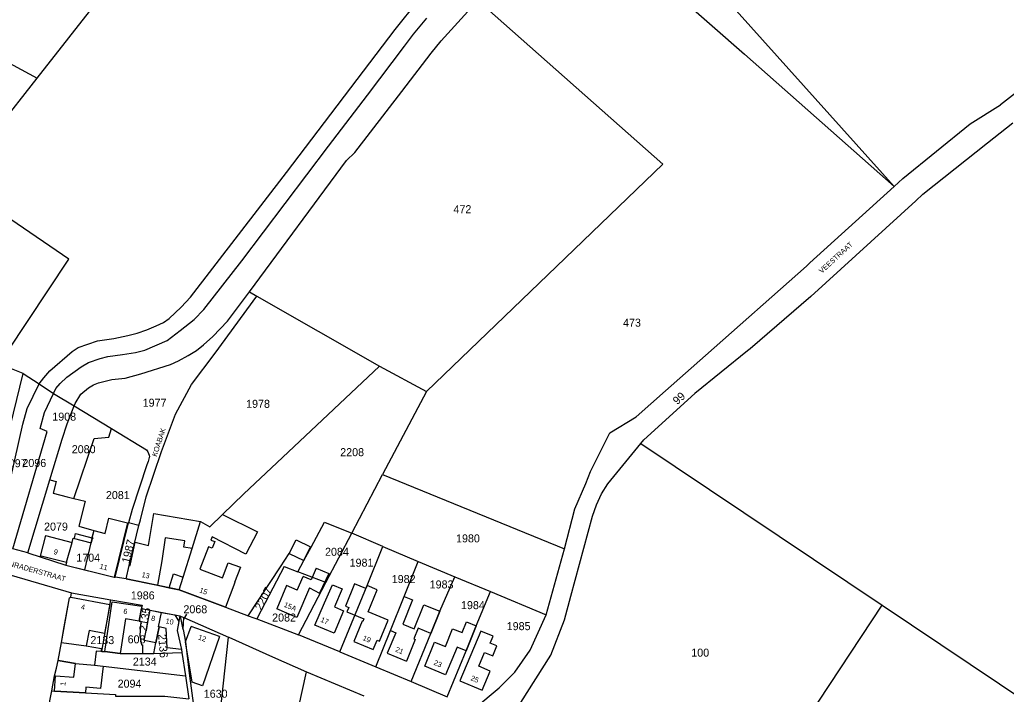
# Model space of a CAD drawing. Extents: x 191922 to 199923, y 328959 to 333350.
# Drawn here: x 194039.9 to 194372.6, y 332584.8 to 332812.5 of the extents above; entities that cross this region are included whole.
import ezdxf

# ---------------------------------------------------------------- set-up
doc = ezdxf.new("R2010")
doc.units = 0
for name, color, linetype in [('bestemmingsplangebied', 7, 'Continuous'), ('bouwvlak', 7, 'Continuous'), ('enkelbestemming', 7, 'Continuous'), ('Level 14', 7, 'Continuous'), ('Level 6', 7, 'Continuous'), ('maatvoering - maximum aantal wooneenheden', 7, 'Continuous'), ('Maatvoering_symbolen', 7, 'Continuous'), ('recreatiewoning', 7, 'Continuous')]:
    doc.layers.add(name, color=color, linetype=linetype)

msp = doc.modelspace()

# ---------------------------------------------------------------- linework, layer by layer
at = {"layer": 'bestemmingsplangebied'}
for p, q in [((194019.16, 332758.88), (194045.82, 332792.84)), ((194019.16, 332758.88), (194045.82, 332792.84)), ((194117.37, 332720.63), (194119.9, 332719.18)), ((194117.37, 332720.63), (194119.9, 332719.18)), ((194119.9, 332719.18), (194161.19, 332695.64)), ((194119.9, 332719.18), (194161.19, 332695.64)), ((194161.19, 332695.64), (194177.06, 332687.02)), ((194161.19, 332695.64), (194177.06, 332687.02)), ((194041.1, 332693.09), (194046.47, 332689.58)), ((194041.1, 332693.09), (194046.47, 332689.58)), ((194046.47, 332689.58), (194051.32, 332686.41)), ((194046.47, 332689.58), (194051.32, 332686.41)), ((194177.06, 332687.02), (194162.2, 332658.99)), ((194177.06, 332687.02), (194162.2, 332658.99)), ((194162.2, 332658.99), (194223.64, 332633.92)), ((194162.2, 332658.99), (194223.64, 332633.92)), ((194217.43, 332611.66), (194223.64, 332633.92)), ((194217.43, 332611.66), (194223.64, 332633.92))]:
    msp.add_line(p, q, dxfattribs=at)
for points in [[(193950.57, 332849.84), (193978.78, 332833.05), (193977.35, 332830.19), (194010.79, 332811.71), (194045.82, 332792.84)], [(193950.57, 332849.84), (193978.78, 332833.05), (193977.35, 332830.19), (194010.79, 332811.71), (194045.82, 332792.84)], [(194041.1, 332693.09), (194034.36, 332695.76), (194035.65, 332700.34), (194056.41, 332731.65), (194036.88, 332745.14)], [(194041.1, 332693.09), (194034.36, 332695.76), (194035.65, 332700.34), (194056.41, 332731.65), (194036.88, 332745.14)], [(194058.27, 332682.22), (194058.57, 332682.99), (194060.46, 332686.12), (194063.07, 332688.32), (194064.82, 332689.31), (194066.46, 332689.94), (194071.01, 332691.14), (194075.49, 332691.56), (194080.75, 332693.02), (194090.72, 332696.17), (194093.46, 332697.33), (194096.76, 332699.18), (194099.49, 332700.84), (194101.91, 332702.81), (194105.02, 332705.55), (194110.03, 332710.82), (194117.37, 332720.63)], [(194058.27, 332682.22), (194058.57, 332682.99), (194060.46, 332686.12), (194063.07, 332688.32), (194064.82, 332689.31), (194066.46, 332689.94), (194071.01, 332691.14), (194075.49, 332691.56), (194080.75, 332693.02), (194090.72, 332696.17), (194093.46, 332697.33), (194096.76, 332699.18), (194099.49, 332700.84), (194101.91, 332702.81), (194105.02, 332705.55), (194110.03, 332710.82), (194117.37, 332720.63)], [(194051.32, 332686.41), (194051.34, 332686.39), (194058.27, 332682.22)], [(194051.32, 332686.41), (194051.34, 332686.39), (194058.27, 332682.22)], [(194193.34, 332580.15), (194201.58, 332586.98), (194206.92, 332592.36), (194212.03, 332599.74), (194217.43, 332611.66)], [(194193.34, 332580.15), (194201.58, 332586.98), (194206.92, 332592.36), (194212.03, 332599.74), (194217.43, 332611.66)]]:
    msp.add_lwpolyline(points, dxfattribs=at)
at = {"layer": 'bouwvlak'}
msp.add_line((194096.15, 332611.87), (194095.08, 332610.24), dxfattribs=at)
at = {"layer": 'Level 6'}
for p, q in [((194045.82, 332792.84), (194124.39, 332893.16)), ((194242.08, 332859.71), (194334.84, 332756.24)), ((194229.52, 332849.19), (194284.3, 332800.88)), ((194256.81, 332763.75), (194194.4, 332818.99)), ((194284.3, 332800.88), (194334.84, 332756.24)), ((194389.85, 332798.82), (194370.64, 332783.81)), ((194389.85, 332798.82), (194370.64, 332783.81)), ((194152.94, 332767.71), (194168.82, 332788.29)), ((194366.31, 332770.92), (194374.87, 332777.73)), ((194344.54, 332753.59), (194366.31, 332770.92)), ((194220.93, 332729.23), (194256.81, 332763.75)), ((194334.84, 332756.24), (194337.79, 332758.92)), ((194334.84, 332756.24), (194337.79, 332758.92)), ((194306.43, 332730.46), (194334.84, 332756.24)), ((194306.43, 332730.46), (194334.84, 332756.24)), ((194306.66, 332719.06), (194342.17, 332751.42)), ((194342.17, 332751.42), (194344.54, 332753.59)), ((194177.06, 332687.02), (194220.93, 332729.23)), ((194306.66, 332719.06), (194286.23, 332701.39)), ((194286.23, 332701.39), (194285.4, 332700.73)), ((194285.4, 332700.73), (194267.6, 332686.35)), ((194027.24, 332636.91), (194041.1, 332693.09)), ((194247.77, 332678.53), (194257.7, 332687.29)), ((194247.77, 332678.53), (194257.7, 332687.29)), ((194267.6, 332686.35), (194250.4, 332670.75)), ((194058.27, 332682.22), (194070.85, 332674.55)), ((194238.95, 332673.14), (194247.77, 332678.53)), ((194238.95, 332673.14), (194247.77, 332678.53)), ((194031.82, 332635.51), (194040.93, 332675.98)), ((194037.63, 332633.92), (194049.12, 332673.51)), ((194235.27, 332665.9), (194238.95, 332673.14)), ((194235.27, 332665.9), (194238.95, 332673.14)), ((194238.25, 332655.88), (194249.36, 332669.48)), ((194249.36, 332669.48), (194250.4, 332670.75)), ((194249.36, 332669.48), (194330.72, 332614.88)), ((194232.43, 332660.05), (194235.27, 332665.9)), ((194232.43, 332660.05), (194235.27, 332665.9)), ((194151.9, 332639.22), (194162.2, 332658.99)), ((194230.84, 332655.97), (194232.43, 332660.05)), ((194230.84, 332655.97), (194232.43, 332660.05)), ((194042.58, 332632.58), (194050.01, 332657.19)), ((194236.1, 332652.47), (194238.25, 332655.88)), ((194234.38, 332648.83), (194236.1, 332652.47)), ((194233.1, 332645.01), (194234.38, 332648.83)), ((194225.8, 332618.01), (194233.1, 332645.01)), ((194072.13, 332624.33), (194076.63, 332642.67)), ((194080.1, 332641.78), (194076.63, 332642.67)), ((194143.18, 332622.58), (194151.9, 332639.22)), ((194162.37, 332634.71), (194151.9, 332639.22)), ((194061.82, 332626.87), (194064.02, 332635.96)), ((194042.58, 332632.58), (194037.63, 332633.92)), ((194042.58, 332632.58), (194055.41, 332628.47)), ((194127.82, 332627.9), (194130.75, 332632.36)), ((194130.75, 332632.36), (194135.72, 332629.95)), ((194135.72, 332629.95), (194138.16, 332634.54)), ((194157.06, 332621.51), (194162.37, 332634.71)), ((194162.37, 332634.71), (194174.32, 332629.69)), ((194024.42, 332628.72), (194057.4, 332619.1)), ((194055.66, 332629.42), (194055.41, 332628.47)), ((194055.41, 332628.47), (194061.82, 332626.87)), ((194133.73, 332626.21), (194135.72, 332629.95)), ((194174.32, 332629.69), (194186.6, 332624.53)), ((194061.82, 332626.87), (194071.71, 332624.38)), ((194116.95, 332611.36), (194127.82, 332627.9)), ((194129.06, 332628), (194122.72, 332615.7)), ((194129.06, 332628), (194129.07, 332628)), ((194129.07, 332628), (194133.73, 332626.21)), ((194143.18, 332622.58), (194133.73, 332626.21)), ((194071.71, 332624.38), (194072.13, 332624.33)), ((194075.84, 332623.85), (194072.13, 332624.33)), ((194075.84, 332623.85), (194086.38, 332621.64)), ((194086.38, 332621.64), (194090.35, 332620.8)), ((194133.94, 332604.94), (194143.18, 332622.58)), ((194186.6, 332624.53), (194198.62, 332619.49)), ((194057.08, 332617.61), (194057.4, 332619.1)), ((194057.4, 332619.1), (194070.66, 332616.75)), ((194090.35, 332620.8), (194093.71, 332620.1)), ((194093.71, 332620.1), (194109.26, 332614.27)), ((194147.89, 332599.13), (194157.06, 332621.51)), ((194198.62, 332619.49), (194217.43, 332611.66)), ((194067.62, 332599.31), (194070.66, 332616.75)), ((194070.66, 332616.75), (194081.19, 332614.91)), ((194122.72, 332615.7), (194119.85, 332610.27)), ((194223.62, 332609.96), (194225.8, 332618.01)), ((194286.33, 332547.49), (194330.72, 332614.88)), ((194330.72, 332614.88), (194395.7, 332571.32)), ((194080.23, 332609.55), (194081, 332613.83)), ((194081, 332613.83), (194083.87, 332613.25)), ((194083.87, 332613.25), (194087.68, 332612.5)), ((194087.68, 332612.5), (194092.24, 332611.63)), ((194092.24, 332611.63), (194093.57, 332609.42)), ((194092.24, 332611.63), (194093.95, 332611.29)), ((194109.26, 332614.27), (194116.95, 332611.36)), ((194080.23, 332609.55), (194080.69, 332609.48)), ((194080.69, 332609.48), (194080.38, 332604.71)), ((194093.95, 332611.29), (194094.13, 332611.19)), ((194094.99, 332606.71), (194094.13, 332611.19)), ((194094.13, 332611.19), (194095.24, 332610.74)), ((194094.99, 332606.71), (194095.24, 332610.74)), ((194095.24, 332610.74), (194110.36, 332604.11)), ((194116.95, 332611.36), (194118.91, 332610.62)), ((194118.91, 332610.62), (194119.85, 332610.27)), ((194119.85, 332610.27), (194133.94, 332604.94)), ((194218.98, 332598.02), (194223.62, 332609.96)), ((194147.89, 332599.13), (194133.94, 332604.94)), ((194159.96, 332594.09), (194164.93, 332606.34)), ((194171.87, 332589.11), (194178.51, 332605.39)), ((194052.9, 332596.27), (194053.99, 332602.32)), ((194053.99, 332602.32), (194062.28, 332601.23)), ((194102.97, 332537.41), (194110.36, 332604.11)), ((194067.62, 332599.31), (194067.3, 332599.33)), ((194081.31, 332598.64), (194085.13, 332598.64)), ((194085.13, 332598.64), (194094.6, 332598.91)), ((194094.44, 332599.99), (194094.6, 332598.91)), ((194094.6, 332598.91), (194095.76, 332591.04)), ((194147.89, 332599.13), (194159.96, 332594.09)), ((194184.1, 332584.01), (194190.46, 332599.48)), ((194052.9, 332596.27), (194058.71, 332595.22)), ((194125.18, 332597.49), (194136.62, 332592.38)), ((194208.89, 332582.03), (194218.98, 332598.02)), ((194133.93, 332580.21), (194136.62, 332592.38)), ((194136.62, 332592.38), (194155.91, 332584.29)), ((194159.96, 332594.09), (194171.87, 332589.11)), ((194095.76, 332591.04), (194096.96, 332583.27)), ((194171.87, 332589.11), (194184.1, 332584.01))]:
    msp.add_line(p, q, dxfattribs=at)
for points in [[(194046.47, 332689.58), (194047.98, 332691.64), (194050.01, 332694.02), (194057.54, 332700.52), (194059.64, 332701.84), (194066.12, 332704.1), (194071.6, 332704.9), (194076.37, 332705.94), (194079.56, 332706.75), (194082.74, 332707.82), (194085.88, 332709.15), (194088.4, 332710.37), (194090.32, 332711.62), (194094.4, 332715.46), (194097.54, 332718.85), (194129.82, 332760.97), (194166.54, 332809.23), (194174.28, 332818.86), (194188, 332832.86), (194224.52, 332863.29), (194279.39, 332908.98)], [(194168.82, 332788.29), (194178.67, 332801.24), (194182.05, 332805.44), (194194.4, 332818.98), (194194.4, 332818.99)], [(194051.32, 332686.41), (194052.04, 332688.05), (194053.5, 332689.76), (194055.76, 332691.85), (194060.65, 332695.33), (194063.12, 332696.81), (194066.99, 332698.18), (194069.59, 332698.84), (194074.56, 332699.54), (194079, 332700.22), (194082.14, 332701.01), (194089.62, 332704.27), (194094.03, 332707.6), (194098.69, 332711.36), (194102.02, 332714.66), (194114.82, 332731.19), (194144.05, 332769.87), (194157.24, 332787.06), (194169.67, 332803.61), (194172.76, 332807.62), (194177.17, 332813.02)], [(194337.79, 332758.92), (194360.48, 332777.42), (194370.64, 332783.81)], [(194337.79, 332758.92), (194360.48, 332777.42), (194370.64, 332783.81)], [(194117.37, 332720.63), (194150.13, 332764.95), (194152.94, 332767.71)], [(194257.7, 332687.29), (194271.17, 332699.17), (194305.24, 332729.38), (194306.43, 332730.46)], [(194257.7, 332687.29), (194271.17, 332699.17), (194305.24, 332729.38), (194306.43, 332730.46)], [(194080.1, 332641.78), (194080.59, 332643.73), (194082.59, 332651.52), (194087.66, 332666.81), (194092.49, 332679.36), (194097.83, 332689.37), (194105.76, 332700), (194119.9, 332719.18)], [(194093.71, 332620.1), (194095.06, 332624.37), (194098.07, 332634.04), (194100.85, 332643.15), (194103.97, 332641.4), (194108.29, 332645.5), (194115.51, 332652.48), (194130.44, 332666.58), (194161.19, 332695.64)], [(194040.93, 332675.98), (194042.45, 332681.34), (194046.47, 332689.58)], [(194049.12, 332673.51), (194046.79, 332674.56), (194048.24, 332679.92), (194051.32, 332686.41)], [(194050.01, 332657.19), (194054.25, 332670.92), (194055.9, 332676.07), (194058.27, 332682.22)], [(194058.12, 332650.97), (194065.03, 332671.21), (194069.94, 332671.63), (194070.85, 332674.55)], [(194070.85, 332674.55), (194082.66, 332667.33), (194083.06, 332666.69), (194083.37, 332666.13), (194083.56, 332665.53), (194083.64, 332664.95), (194083.58, 332664.76), (194083.18, 332663.45), (194082.8, 332662.26), (194077.81, 332647.19), (194076.63, 332642.67)], [(194050.01, 332657.19), (194052.17, 332656.63), (194051.18, 332652.72), (194055.92, 332651.54), (194058.12, 332650.97)], [(194223.64, 332633.92), (194227.17, 332647.42), (194230.84, 332655.97)], [(194223.64, 332633.92), (194227.17, 332647.42), (194230.84, 332655.97)], [(194058.12, 332650.97), (194061.99, 332649.98), (194059.87, 332641.55), (194064.92, 332640.08), (194064.25, 332637.41), (194064.37, 332637.38), (194064.02, 332635.96)], [(194075.84, 332623.85), (194076.79, 332628.35), (194080.1, 332641.78)], [(194138.16, 332634.54), (194142.65, 332642.99), (194151.9, 332639.22)], [(194055.66, 332629.42), (194057.55, 332636.03), (194057.93, 332637.54), (194064.02, 332635.96)], [(194164.93, 332606.34), (194169.54, 332617.83), (194174.32, 332629.69)], [(194178.51, 332605.39), (194181.56, 332612.9), (194186.6, 332624.53)], [(194190.46, 332599.48), (194193.83, 332607.98), (194198.62, 332619.49)], [(194053.99, 332602.32), (194056.72, 332617.36), (194057.08, 332617.61)], [(194081.19, 332614.91), (194081.13, 332614.57), (194081, 332613.83)], [(194085.13, 332598.64), (194085.85, 332602.17), (194086.89, 332607.58), (194086.73, 332607.63), (194087.68, 332612.5)], [(194093.57, 332609.42), (194093, 332606.36), (194094.44, 332599.99)], [(194094.99, 332606.71), (194095.79, 332602.57), (194097.13, 332591.09), (194099.24, 332575.24), (194100.99, 332558.5), (194102.18, 332542.2), (194102.97, 332537.41)], [(194080.38, 332604.71), (194080.92, 332601.5), (194081.35, 332601.49), (194081.31, 332598.64)], [(194110.36, 332604.11), (194110.41, 332604.09), (194125.18, 332597.49)], [(194062.28, 332601.23), (194067.49, 332600.3), (194067.3, 332599.33)], [(194067.62, 332599.31), (194068.58, 332599.26), (194073.79, 332598.61), (194077.31, 332598.65), (194081.31, 332598.64)], [(194050.71, 332586.01), (194051.67, 332591.11), (194052.29, 332593.65), (194052.9, 332596.27)], [(194058.71, 332595.22), (194065.12, 332594.64), (194068.04, 332594.3), (194095.76, 332591.04)], [(194050, 332580.12), (194050.1, 332582.61), (194050.71, 332586.01)], [(194050.71, 332586.01), (194051.65, 332585.89), (194062.08, 332585.33), (194072.18, 332584.82), (194072.15, 332584.17), (194088.86, 332584.24), (194096.96, 332583.27)]]:
    msp.add_lwpolyline(points, dxfattribs=at)
at = {"layer": 'recreatiewoning'}
for p, q in [((194064.84, 332639.77), (194064.92, 332640.08)), ((194120.08, 332639.7), (194116.13, 332632.1)), ((194130.75, 332632.36), (194133.08, 332637.02)), ((194133.08, 332637.02), (194138.01, 332634.61)), ((194130.75, 332632.36), (194135.68, 332629.97)), ((194135.68, 332629.97), (194138.01, 332634.61)), ((194087.85, 332629.91), (194086.38, 332621.64)), ((194139.87, 332627.36), (194138.21, 332623.45)), ((194139.87, 332627.36), (194144.1, 332625.57)), ((194144.1, 332625.57), (194141.04, 332618.97)), ((194129.91, 332621.54), (194126.58, 332613.66)), ((194133.52, 332620.01), (194129.91, 332621.54)), ((194133.52, 332620.01), (194135.47, 332624.61)), ((194138.21, 332623.45), (194135.47, 332624.61)), ((194137.63, 332620.77), (194133.4, 332610.78)), ((194137.63, 332620.77), (194141.04, 332618.97)), ((194071.02, 332616.05), (194081.13, 332614.57)), ((194139.43, 332608.22), (194142.64, 332615.75)), ((194142.64, 332615.75), (194142.74, 332615.7)), ((194133.4, 332610.78), (194126.58, 332613.66)), ((194149.13, 332612.99), (194145.92, 332605.46)), ((194161.21, 332602.77), (194164.12, 332609.91)), ((194093, 332606.36), (194094.44, 332599.99)), ((194107.3, 332604.38), (194097.75, 332607.76)), ((194145.92, 332605.46), (194139.43, 332608.22)), ((194183.53, 332591.41), (194176.49, 332594.35))]:
    msp.add_line(p, q, dxfattribs=at)
for points in [[(194076.79, 332628.35), (194077.2, 332628.34), (194078.81, 332636.22), (194083.34, 332635.09), (194085.13, 332645.81), (194100.85, 332643.15), (194103.97, 332641.4), (194108.29, 332645.5), (194120.08, 332639.7)], [(194064.92, 332640.08), (194068.68, 332639.11), (194069.99, 332644.34), (194076.22, 332642.74), (194071.71, 332624.38)], [(194048.58, 332638.49), (194046.77, 332631.43), (194047.08, 332631.35), (194047.14, 332631.57), (194055.66, 332629.42), (194055.41, 332628.47), (194071.71, 332624.38)], [(194048.58, 332638.49), (194057.55, 332636.03), (194057.93, 332637.54), (194064.02, 332635.96), (194064.37, 332637.38), (194064.25, 332637.41), (194064.84, 332639.77)], [(194058.33, 332637.57), (194058.75, 332639.09), (194064.66, 332637.48)], [(194090.35, 332620.8), (194091.71, 332625.46), (194095.06, 332624.37), (194098.07, 332634.04), (194095.27, 332634.45), (194095.59, 332636.64), (194088.96, 332637.62), (194087.85, 332629.91)], [(194116.13, 332632.1), (194104.75, 332637.95), (194104.35, 332636.91), (194105.68, 332636.41), (194104.81, 332634.14), (194103.58, 332634.61), (194100.69, 332627.02), (194108.28, 332624.15), (194110.23, 332629.24), (194114.35, 332627.8)], [(194109.26, 332614.27), (194093.71, 332620.1), (194075.84, 332623.85), (194076.79, 332628.35)], [(194114.35, 332627.8), (194112.38, 332622.54), (194112.46, 332622.52), (194109.26, 332614.27)], [(194142.74, 332615.7), (194145.34, 332621.78), (194148.6, 332620.39), (194146.01, 332614.32), (194149.13, 332612.99)], [(194164.12, 332609.91), (194157.4, 332612.7), (194160.42, 332620.11), (194157.06, 332621.51), (194156.66, 332620.54), (194152.86, 332622.12), (194149.8, 332614.63), (194150.89, 332614.17), (194150.26, 332612.64), (194155.93, 332610.27), (194155.58, 332609.41), (194155.43, 332609.47), (194152.59, 332602.66)], [(194070.24, 332615.2), (194068.46, 332605.39), (194063.28, 332606.34), (194062.28, 332601.23), (194067.49, 332600.3), (194067.3, 332599.33), (194065.72, 332599.37), (194065.12, 332594.64), (194068.04, 332594.3), (194067.19, 332586.83), (194062.22, 332587.2), (194062.08, 332585.33), (194051.65, 332585.89)], [(194054.94, 332607.57), (194056.72, 332617.36), (194057.08, 332617.61), (194070.24, 332615.2)], [(194081.13, 332614.57), (194080.23, 332609.55), (194075.59, 332610.26), (194073.79, 332598.61), (194068.58, 332599.26), (194071.02, 332616.05)], [(194164.93, 332606.34), (194169.54, 332617.83), (194172.38, 332616.67), (194169.07, 332608.5), (194172.92, 332606.91), (194176.24, 332615.08), (194181.56, 332612.9)], [(194094.44, 332599.99), (194089.58, 332600.55), (194089.32, 332607.09), (194086.89, 332607.58), (194085.85, 332602.17), (194081.89, 332602.95), (194083.87, 332613.25)], [(194083.87, 332613.25), (194093.95, 332611.29), (194093, 332606.36)], [(194181.56, 332612.9), (194178.51, 332605.39), (194174.24, 332607.15), (194172.77, 332603.54), (194173.29, 332603.33), (194170.3, 332595.98)], [(194176.49, 332594.35), (194179.77, 332602.48), (194183.46, 332600.96), (194185.9, 332606.97), (194189.09, 332605.67), (194190.56, 332609.32), (194193.83, 332607.98)], [(194052.9, 332596.27), (194053.99, 332602.32), (194054.94, 332607.57)], [(194107.3, 332604.38), (194101.49, 332587.74), (194098.04, 332588.93), (194095.79, 332602.57), (194097.75, 332607.76)], [(194164.93, 332606.34), (194166.72, 332605.59), (194163.84, 332598.67), (194170.3, 332595.98)], [(194193.83, 332607.98), (194190.46, 332599.48), (194187.4, 332600.72), (194183.53, 332591.41)], [(194195.39, 332606.15), (194188.38, 332589.35), (194195.92, 332586.22), (194198.6, 332592.66), (194194.73, 332594.29), (194196.69, 332598.92), (194199.41, 332597.77), (194200.84, 332601.17), (194198.59, 332602.1), (194199.56, 332604.41), (194195.39, 332606.15)], [(194152.59, 332602.66), (194159.08, 332599.95), (194160.4, 332603.11), (194161.21, 332602.77)], [(194051.65, 332585.89), (194051.98, 332591.02), (194058.16, 332590.62), (194058.71, 332595.22), (194052.9, 332596.27)]]:
    msp.add_lwpolyline(points, dxfattribs=at)

# ---------------------------------------------------------------- texts
at = {"layer": 'enkelbestemming'}
for s, p in [('472', (194186.19, 332747.22)), ('473', (194243.38, 332708.92)), ('1977', (194081.37, 332681.9)), ('1978', (194116.26, 332681.53)), ('1908', (194050.89, 332677.2)), ('2080', (194057.45, 332666.21)), ('2208', (194147.99, 332665.21)), ('2097', (194034.2, 332661.47)), ('2096', (194040.8, 332661.56)), ('2081', (194068.97, 332650.73)), ('2079', (194048.11, 332640.09)), ('1980', (194187.06, 332636.11)), ('1704', (194058.99, 332629.6)), ('2084', (194142.87, 332631.59)), ('1981', (194151.16, 332627.91)), ('1982', (194165.37, 332622.39)), ('1983', (194178.16, 332620.57)), ('1986', (194077.37, 332616.86)), ('2068', (194095.11, 332612.19)), ('1984', (194188.73, 332613.58)), ('2082', (194125.03, 332609.4)), ('1985', (194204.15, 332606.49)), ('2133', (194063.74, 332601.78)), ('608', (194076.29, 332602.05)), ('100', (194266.4, 332597.55)), ('2134', (194078.05, 332594.53)), ('2094', (194072.92, 332587.08)), ('1630', (194101.97, 332583.68))]:
    msp.add_text(s, height=2.7, rotation=0, dxfattribs=at).set_placement(p)
at = {"layer": 'Level 14'}
for s, rotation, p in [('99', 41.8675, (194261.64, 332682.41)), ('1987', 76.0195, (194076.84, 332628.87)), ('2207', 62.2442, (194121.4, 332612.94)), ('2135', 80.5092, (194082.73, 332605.92)), ('2136', 274.3679, (194086.58, 332605.05))]:
    msp.add_text(s, height=2.7, rotation=rotation, dxfattribs=at).set_placement(p)
at = {"layer": 'maatvoering - maximum aantal wooneenheden'}
for s, rotation, p in [('9', 345.8664, (194051.21, 332632.2)), ('11', 345.936, (194066.69, 332627.29)), ('13', 348.2177, (194080.91, 332624.42)), ('15', 339.4439, (194100.31, 332619.34)), ('4', 349.6234, (194060.44, 332613.54)), ('15A', 337.0801, (194128.82, 332614.45)), ('6', 351.7159, (194074.77, 332612.06)), ('8', 349.0386, (194084.1, 332609.74)), ('10', 349.0386, (194088.98, 332608.8)), ('17', 336.9745, (194141.18, 332609.37)), ('12', 340.5314, (194099.91, 332603.39)), ('19', 337.336, (194155.41, 332603.22)), ('21', 337.4639, (194166.42, 332599.33)), ('23', 337.336, (194179.34, 332594.89)), ('1', 85.465, (194055.28, 332587.61)), ('25', 337.4639, (194191.8, 332589.67))]:
    msp.add_text(s, height=1.75, rotation=rotation, dxfattribs=at).set_placement(p)
at = {"layer": 'Maatvoering_symbolen'}
for s, rotation, p in [('VEESTRAAT', 42.2814, (194310.42, 332726.76)), ('KOABAK', 71.8732, (194086.09, 332664.9)), ('ETZENRADERSTRAAT', 344.0861, (194030.2, 332629.95))]:
    msp.add_text(s, height=1.75, rotation=rotation, dxfattribs=at).set_placement(p)

doc.saveas('drawing.dxf')
